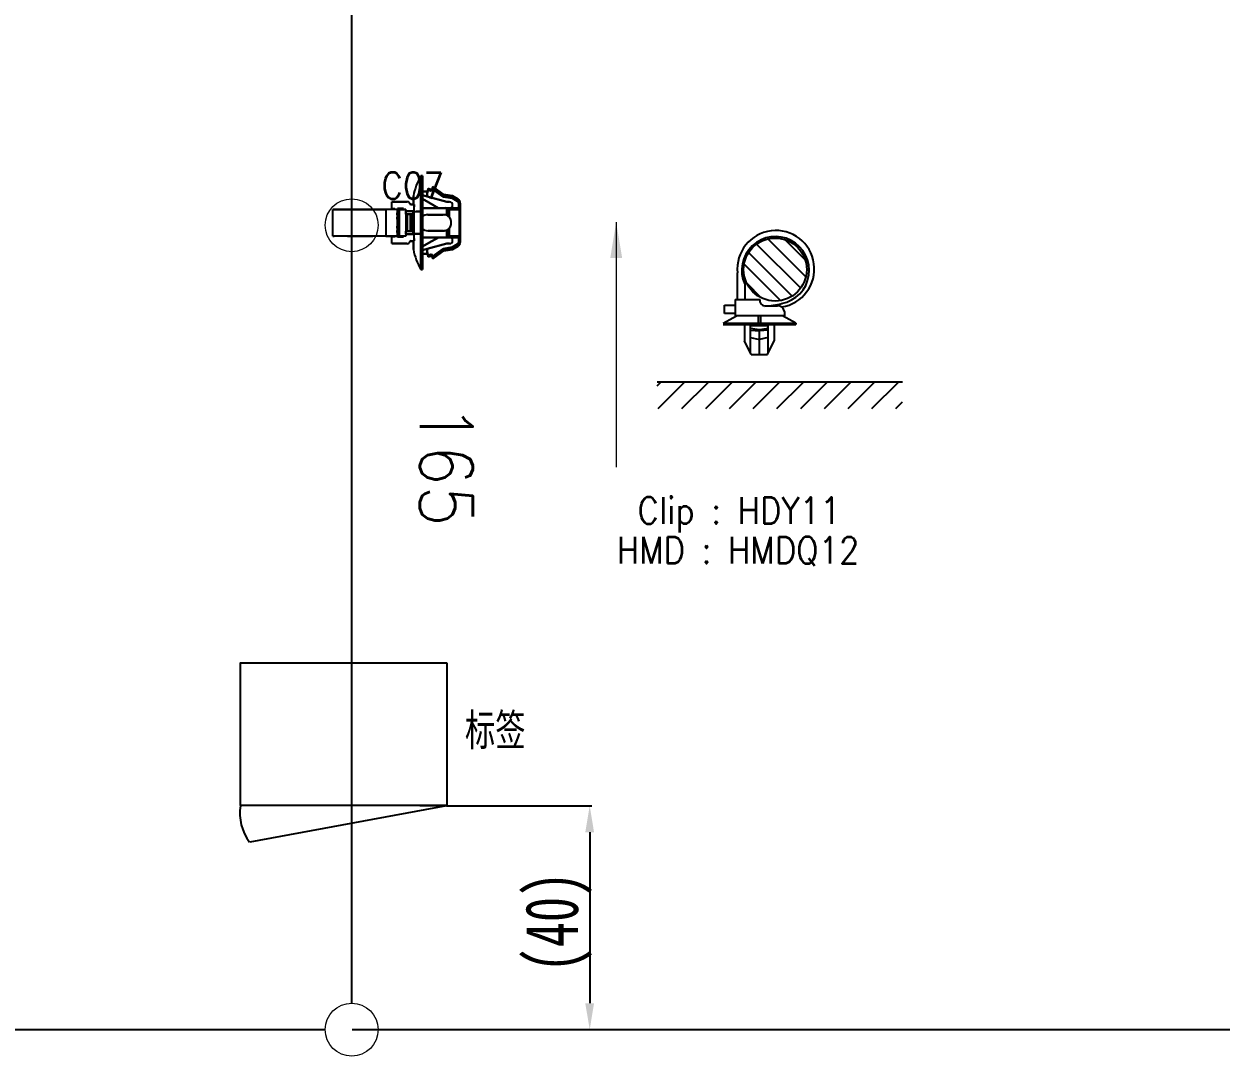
# Model space of a CAD drawing. Header units: inches. Extents: x 47316 to 59086, y 3141 to 11743.
# Drawn here: x 58250 to 58363.2, y 7240 to 7337.6 of the extents above; entities that cross this region are included whole.
import ezdxf

# ---------------------------------------------------------------- set-up
doc = ezdxf.new("R2010")
doc.units = ezdxf.units.IN
doc.header["$MEASUREMENT"] = 0
doc.layers.add('at_Entity', color=1, linetype='Continuous')
doc.layers.add('图形层', color=7, linetype='Continuous')
doc.layers.add('Beschreibung', color=7, linetype='Continuous', lineweight=25)
doc.styles.add('MtX_SimSun', font='')
doc.styles.get("Standard").update_dxf_attribs({"font": ''})
doc.styles.get('MtX_SimSun').set_extended_font_data('SimSun')
doc.styles.get('Standard').set_extended_font_data('SimSun')
doc.linetypes.add('_VH_OTCON', pattern='A,0.0001,[7,VeSys.shx,S=0.1,R=0,X=0,Y=0],-0.4,[7,VeSys.shx,S=0.1,R=0,X=0,Y=0],-0.4,["X",Standard,S=1,R=0,X=-0.5,Y=-0.5],-0.0001,[7,VeSys.shx,S=0.1,R=0,X=0,Y=0],-0.4', length=1.2002)

msp = doc.modelspace()

# ---------------------------------------------------------------- linework, layer by layer
at = {"color": 0, "linetype": '_VH_OTCON', "lineweight": -2, "ltscale": 5}
for p, q in [((58280.98, 7318.6), (58280.98, 7368.05)), ((58280.98, 7245.04), (58280.98, 7318.6)), ((58154.01, 7242.54), (58278.48, 7242.54)), ((58283.48, 7242.54), (58496.07, 7242.54))]:
    msp.add_line(p, q, dxfattribs=at)
at = {"color": 7, "ltscale": 0.2}
for p, q in [((58287.53, 7319.89), (58287.53, 7323.26)), ((58287.53, 7319.89), (58287.53, 7323.26)), ((58287.66, 7319.89), (58287.66, 7323.26)), ((58287.66, 7323.26), (58287.66, 7319.89)), ((58287.53, 7314.42), (58287.53, 7317.79)), ((58287.53, 7317.79), (58287.53, 7314.42)), ((58287.66, 7317.79), (58287.66, 7314.42)), ((58287.66, 7317.79), (58287.66, 7314.42))]:
    msp.add_line(p, q, dxfattribs=at)
at = {"color": 7, "ltscale": 0.0075}
for p, q in [((58287.53, 7323.26), (58287.66, 7323.26)), ((58287.66, 7323.26), (58287.53, 7323.26)), ((58291.11, 7320.58), (58291.24, 7320.58)), ((58291.11, 7320.58), (58291.24, 7320.58)), ((58291.24, 7320.23), (58291.11, 7320.23)), ((58285.3, 7319.68), (58285.18, 7319.68)), ((58285.18, 7319.68), (58285.3, 7319.68)), ((58285.18, 7319.26), (58285.3, 7319.26)), ((58285.3, 7319.26), (58285.18, 7319.26)), ((58287.53, 7319.89), (58287.66, 7319.89)), ((58287.66, 7319.89), (58287.53, 7319.89)), ((58285.3, 7318.42), (58285.18, 7318.42)), ((58285.18, 7318.42), (58285.3, 7318.42)), ((58285.18, 7318), (58285.3, 7318)), ((58285.3, 7318), (58285.18, 7318)), ((58287.66, 7317.79), (58287.53, 7317.79)), ((58287.53, 7317.79), (58287.66, 7317.79)), ((58291.24, 7317.1), (58291.11, 7317.1)), ((58291.24, 7317.1), (58291.11, 7317.1)), ((58287.53, 7314.42), (58287.66, 7314.42)), ((58287.66, 7314.42), (58287.53, 7314.42))]:
    msp.add_line(p, q, dxfattribs=at)
at = {"color": 7, "ltscale": 0.087396}
for p, q in [((58287.66, 7323.26), (58287.66, 7321.79)), ((58287.66, 7314.42), (58287.66, 7315.89)), ((58287.66, 7314.42), (58287.66, 7315.89))]:
    msp.add_line(p, q, dxfattribs=at)
at = {"color": 7, "ltscale": 0.0875}
for p, q in [((58287.66, 7321.79), (58287.66, 7323.26)), ((58289.64, 7319.6), (58288.17, 7319.6)), ((58288.17, 7319.6), (58289.64, 7319.6)), ((58288.17, 7318.08), (58289.64, 7318.08)), ((58289.64, 7318.08), (58288.17, 7318.08)), ((58289.64, 7318.08), (58288.17, 7318.08))]:
    msp.add_line(p, q, dxfattribs=at)
at = {"color": 7, "ltscale": 0.047501}
for p, q in [((58286.82, 7321.37), (58286.82, 7320.57)), ((58286.82, 7320.57), (58286.82, 7321.37)), ((58286.82, 7317.11), (58286.82, 7316.31)), ((58286.82, 7316.31), (58286.82, 7317.11))]:
    msp.add_line(p, q, dxfattribs=at)
at = {"color": 7, "ltscale": 0.027499}
for p, q in [((58288.12, 7321.79), (58287.66, 7321.79)), ((58287.66, 7321.79), (58288.12, 7321.79)), ((58288.12, 7315.89), (58287.66, 7315.89)), ((58287.66, 7315.89), (58288.12, 7315.89))]:
    msp.add_line(p, q, dxfattribs=at)
at = {"color": 7, "ltscale": 0.028456}
for p, q in [((58288.12, 7321.31), (58287.66, 7321.43)), ((58287.66, 7321.43), (58288.12, 7321.31)), ((58288.12, 7316.37), (58287.66, 7316.25)), ((58287.66, 7316.25), (58288.12, 7316.37))]:
    msp.add_line(p, q, dxfattribs=at)
at = {"color": 7, "ltscale": 0.020602}
for p, q in [((58287.66, 7321.43), (58287.66, 7321.09)), ((58287.66, 7316.25), (58287.66, 7316.59)), ((58287.66, 7316.25), (58287.66, 7316.59))]:
    msp.add_line(p, q, dxfattribs=at)
at = {"color": 7, "ltscale": 0.020749}
msp.add_line((58287.66, 7321.09), (58287.66, 7321.43), dxfattribs=at)
at = {"color": 7, "ltscale": 0.018183}
msp.add_line((58288.21, 7322.08), (58288.12, 7321.79), dxfattribs=at)
at = {"color": 7, "ltscale": 0.018199}
for p, q in [((58288.12, 7321.64), (58288.21, 7321.94)), ((58288.21, 7321.94), (58288.12, 7321.64)), ((58288.12, 7316.04), (58288.21, 7315.74)), ((58288.21, 7315.74), (58288.12, 7316.04))]:
    msp.add_line(p, q, dxfattribs=at)
at = {"color": 7, "ltscale": 0.000342}
for p, q in [((58288.12, 7321.78), (58288.12, 7321.79)), ((58288.12, 7315.89), (58288.12, 7315.9))]:
    msp.add_line(p, q, dxfattribs=at)
at = {"color": 7, "ltscale": 0.006641}
msp.add_line((58288.12, 7321.79), (58288.12, 7321.68), dxfattribs=at)
at = {"color": 7, "ltscale": 0.002142}
msp.add_line((58288.12, 7321.75), (58288.12, 7321.79), dxfattribs=at)
at = {"color": 7, "ltscale": 0.00033}
for p, q in [((58288.12, 7321.79), (58288.12, 7321.78)), ((58288.12, 7315.9), (58288.12, 7315.89)), ((58288.52, 7315.72), (58288.52, 7315.73))]:
    msp.add_line(p, q, dxfattribs=at)
at = {"color": 7, "ltscale": 0.002136}
msp.add_line((58288.12, 7321.79), (58288.12, 7321.75), dxfattribs=at)
at = {"color": 7, "ltscale": 0.001825}
msp.add_line((58288.12, 7321.78), (58288.12, 7321.75), dxfattribs=at)
at = {"color": 7, "ltscale": 0.003674}
for p, q in [((58288.12, 7321.72), (58288.12, 7321.78)), ((58288.12, 7315.9), (58288.12, 7315.96))]:
    msp.add_line(p, q, dxfattribs=at)
at = {"color": 7, "ltscale": 0.006299}
msp.add_line((58288.12, 7321.64), (58288.12, 7321.75), dxfattribs=at)
at = {"color": 7, "ltscale": 0.006305}
msp.add_line((58288.12, 7321.75), (58288.12, 7321.64), dxfattribs=at)
at = {"color": 7, "ltscale": 0.00329}
msp.add_line((58288.12, 7321.66), (58288.12, 7321.72), dxfattribs=at)
at = {"color": 7, "ltscale": 0.019785}
for p, q in [((58288.12, 7321.31), (58288.12, 7321.64)), ((58288.12, 7321.64), (58288.12, 7321.31)), ((58288.12, 7316.37), (58288.12, 7316.04)), ((58288.12, 7316.04), (58288.12, 7316.37))]:
    msp.add_line(p, q, dxfattribs=at)
at = {"color": 7, "ltscale": 0.11383}
for p, q in [((58289.98, 7320.82), (58288.12, 7321.31)), ((58288.12, 7321.31), (58289.98, 7320.82)), ((58289.98, 7316.86), (58288.12, 7316.37)), ((58288.12, 7316.37), (58289.98, 7316.86))]:
    msp.add_line(p, q, dxfattribs=at)
at = {"color": 7, "ltscale": 0.008429}
for p, q in [((58288.21, 7321.94), (58288.21, 7322.08)), ((58288.52, 7315.87), (58288.52, 7315.72))]:
    msp.add_line(p, q, dxfattribs=at)
at = {"color": 7, "ltscale": 0.020195}
for p, q in [((58288.52, 7321.96), (58288.21, 7322.08)), ((58288.21, 7321.94), (58288.52, 7321.81)), ((58288.52, 7321.81), (58288.21, 7321.94)), ((58288.21, 7315.74), (58288.52, 7315.87)), ((58288.52, 7315.87), (58288.21, 7315.74)), ((58288.21, 7315.6), (58288.52, 7315.72))]:
    msp.add_line(p, q, dxfattribs=at)
at = {"color": 7, "ltscale": 0.008438}
msp.add_line((58288.21, 7322.08), (58288.21, 7321.94), dxfattribs=at)
at = {"color": 7, "ltscale": 0.002185}
msp.add_line((58288.21, 7322.01), (58288.21, 7322.05), dxfattribs=at)
at = {"color": 7, "ltscale": 0.019}
msp.add_line((58288.65, 7322.25), (58288.52, 7321.96), dxfattribs=at)
at = {"color": 7, "ltscale": 0.013619}
for p, q in [((58288.52, 7321.81), (58288.61, 7322.02)), ((58288.61, 7322.02), (58288.52, 7321.81)), ((58288.52, 7315.87), (58288.61, 7315.66)), ((58288.61, 7315.66), (58288.52, 7315.87))]:
    msp.add_line(p, q, dxfattribs=at)
at = {"color": 7, "ltscale": 0.0009}
msp.add_line((58288.52, 7321.94), (58288.52, 7321.96), dxfattribs=at)
at = {"color": 7, "ltscale": 0.002856}
msp.add_line((58288.52, 7321.95), (58288.52, 7321.9), dxfattribs=at)
at = {"color": 7, "ltscale": 0.002869}
msp.add_line((58288.52, 7321.9), (58288.52, 7321.95), dxfattribs=at)
at = {"color": 7, "ltscale": 0.000912}
for p, q in [((58288.52, 7321.95), (58288.52, 7321.94)), ((58288.21, 7315.61), (58288.21, 7315.6))]:
    msp.add_line(p, q, dxfattribs=at)
at = {"color": 7, "ltscale": 0.002832}
msp.add_line((58288.52, 7321.89), (58288.52, 7321.94), dxfattribs=at)
at = {"color": 7, "ltscale": 0.00282}
for p, q in [((58288.52, 7321.94), (58288.52, 7321.89)), ((58288.21, 7315.66), (58288.21, 7315.61))]:
    msp.add_line(p, q, dxfattribs=at)
at = {"color": 7, "ltscale": 0.004715}
msp.add_line((58288.52, 7321.81), (58288.52, 7321.89), dxfattribs=at)
at = {"color": 7, "ltscale": 0.004687}
msp.add_line((58288.52, 7321.89), (58288.52, 7321.81), dxfattribs=at)
at = {"color": 7, "ltscale": 0.074459}
for p, q in [((58288.61, 7322.02), (58289.63, 7321.3)), ((58289.63, 7321.3), (58288.61, 7322.02)), ((58288.61, 7315.66), (58289.63, 7316.38)), ((58289.63, 7316.38), (58288.61, 7315.66))]:
    msp.add_line(p, q, dxfattribs=at)
at = {"color": 7, "ltscale": 0.000903}
msp.add_line((58288.65, 7322.25), (58288.65, 7322.23), dxfattribs=at)
at = {"color": 7, "ltscale": 4.3e-05}
msp.add_line((58288.65, 7322.25), (58288.65, 7322.25), dxfattribs=at)
at = {"color": 7, "ltscale": 0.075271}
for p, q in [((58289.68, 7321.51), (58288.65, 7322.25)), ((58288.65, 7322.15), (58289.68, 7321.41)), ((58289.68, 7321.41), (58288.65, 7322.15)), ((58289.68, 7316.27), (58288.65, 7315.53)), ((58288.65, 7315.43), (58289.68, 7316.17))]:
    msp.add_line(p, q, dxfattribs=at)
at = {"color": 7, "ltscale": 4.9e-05}
msp.add_line((58288.65, 7322.25), (58288.65, 7322.25), dxfattribs=at)
at = {"color": 7, "ltscale": 0.000916}
msp.add_line((58288.65, 7322.25), (58288.65, 7322.23), dxfattribs=at)
at = {"color": 7, "ltscale": 0.005222}
msp.add_line((58288.65, 7322.23), (58288.65, 7322.15), dxfattribs=at)
at = {"color": 7, "ltscale": 0.005249}
msp.add_line((58288.65, 7322.23), (58288.65, 7322.15), dxfattribs=at)
at = {"color": 7, "ltscale": 0.004321}
for p, q in [((58289.66, 7321.36), (58289.63, 7321.3)), ((58289.63, 7321.3), (58289.66, 7321.36)), ((58289.63, 7316.38), (58289.66, 7316.32)), ((58289.66, 7316.32), (58289.63, 7316.38))]:
    msp.add_line(p, q, dxfattribs=at)
at = {"color": 7, "ltscale": 0.051095}
for p, q in [((58289.63, 7321.3), (58290.48, 7321.15)), ((58290.48, 7321.15), (58289.63, 7321.3)), ((58289.63, 7316.38), (58290.48, 7316.53)), ((58290.48, 7316.53), (58289.63, 7316.38))]:
    msp.add_line(p, q, dxfattribs=at)
at = {"color": 7, "ltscale": 0.002621}
for p, q in [((58289.68, 7321.41), (58289.66, 7321.37)), ((58289.66, 7321.37), (58289.68, 7321.41)), ((58289.66, 7316.31), (58289.68, 7316.27)), ((58289.68, 7316.27), (58289.66, 7316.31))]:
    msp.add_line(p, q, dxfattribs=at)
at = {"color": 7, "ltscale": 0.000205}
for p, q in [((58289.66, 7321.37), (58289.66, 7321.36)), ((58289.66, 7321.36), (58289.66, 7321.37)), ((58289.66, 7316.32), (58289.66, 7316.31)), ((58289.66, 7316.31), (58289.66, 7316.32))]:
    msp.add_line(p, q, dxfattribs=at)
at = {"color": 7, "ltscale": 0.006168}
for p, q in [((58289.68, 7321.41), (58289.68, 7321.51)), ((58289.68, 7321.51), (58289.68, 7321.41))]:
    msp.add_line(p, q, dxfattribs=at)
at = {"color": 7, "ltscale": 0.05076}
for p, q in [((58290.52, 7321.37), (58289.68, 7321.51)), ((58289.68, 7316.17), (58290.52, 7316.31))]:
    msp.add_line(p, q, dxfattribs=at)
at = {"color": 7, "ltscale": 0.050773}
for p, q in [((58289.68, 7321.41), (58290.52, 7321.26)), ((58290.52, 7321.26), (58289.68, 7321.41)), ((58290.52, 7316.42), (58289.68, 7316.27))]:
    msp.add_line(p, q, dxfattribs=at)
at = {"color": 7, "ltscale": 0.004276}
for p, q in [((58290.51, 7321.21), (58290.48, 7321.15)), ((58290.48, 7321.15), (58290.51, 7321.21)), ((58290.51, 7316.47), (58290.48, 7316.53)), ((58290.48, 7316.53), (58290.51, 7316.47))]:
    msp.add_line(p, q, dxfattribs=at)
at = {"color": 7, "ltscale": 0.002806}
for p, q in [((58290.52, 7321.26), (58290.51, 7321.21)), ((58290.51, 7316.47), (58290.52, 7316.42))]:
    msp.add_line(p, q, dxfattribs=at)
at = {"color": 7, "ltscale": 0.00266}
for p, q in [((58290.51, 7321.22), (58290.52, 7321.26)), ((58290.52, 7316.42), (58290.51, 7316.46))]:
    msp.add_line(p, q, dxfattribs=at)
at = {"color": 7, "ltscale": 0.006223}
for p, q in [((58290.52, 7321.37), (58290.52, 7321.26)), ((58290.52, 7321.37), (58290.52, 7321.26)), ((58290.52, 7316.31), (58290.52, 7316.42))]:
    msp.add_line(p, q, dxfattribs=at)
at = {"color": 7, "ltscale": 0.034946}
for p, q in [((58291.03, 7321.07), (58290.52, 7321.37)), ((58290.52, 7316.31), (58291.03, 7316.61))]:
    msp.add_line(p, q, dxfattribs=at)
at = {"color": 7, "ltscale": 0.034163}
for p, q in [((58290.52, 7321.26), (58291.02, 7320.97)), ((58291.02, 7316.71), (58290.52, 7316.42))]:
    msp.add_line(p, q, dxfattribs=at)
at = {"color": 7, "ltscale": 0.034208}
for p, q in [((58291.02, 7320.97), (58290.52, 7321.26)), ((58291.02, 7316.71), (58290.52, 7316.42))]:
    msp.add_line(p, q, dxfattribs=at)
at = {"color": 7, "ltscale": 0.000128}
for p, q in [((58290.52, 7321.26), (58290.52, 7321.26)), ((58290.52, 7316.42), (58290.52, 7316.42)), ((58290.52, 7316.42), (58290.52, 7316.42))]:
    msp.add_line(p, q, dxfattribs=at)
at = {"color": 7, "ltscale": 0.378897}
msp.add_line((58279.21, 7320.1), (58284.21, 7320.1), dxfattribs=at)
at = {"color": 7, "ltscale": 0.15}
for p, q in [((58279.21, 7317.58), (58279.21, 7320.1)), ((58284.21, 7320.1), (58284.21, 7317.58)), ((58284.21, 7320.1), (58284.21, 7317.58)), ((58285.47, 7317.58), (58285.47, 7320.1)), ((58285.47, 7320.1), (58285.47, 7317.58)), ((58286.1, 7320.1), (58286.1, 7317.58)), ((58286.1, 7320.1), (58286.1, 7317.58)), ((58291.18, 7317.58), (58291.18, 7320.1)), ((58291.18, 7320.1), (58291.18, 7317.58))]:
    msp.add_line(p, q, dxfattribs=at)
at = {"color": 7, "ltscale": 0.215019}
msp.add_line((58282.65, 7320.1), (58279.21, 7320.1), dxfattribs=at)
at = {"color": 7, "ltscale": 0.315749}
msp.add_line((58279.21, 7320.1), (58283.78, 7320.1), dxfattribs=at)
at = {"color": 7, "ltscale": 0.378905}
msp.add_line((58284.21, 7320.1), (58279.21, 7320.1), dxfattribs=at)
at = {"color": 7, "ltscale": 0.315758}
msp.add_line((58279.21, 7320.1), (58283.78, 7320.1), dxfattribs=at)
at = {"color": 7, "ltscale": 0.179182}
msp.add_line((58282.48, 7320.1), (58279.46, 7320.1), dxfattribs=at)
at = {"color": 7, "ltscale": 0.026669}
for p, q in [((58282.48, 7320.1), (58282.93, 7320.1)), ((58282.93, 7320.1), (58282.48, 7320.1)), ((58282.65, 7320.1), (58283.1, 7320.1))]:
    msp.add_line(p, q, dxfattribs=at)
at = {"color": 7, "ltscale": 0.108633}
msp.add_line((58284.76, 7320.1), (58282.93, 7320.1), dxfattribs=at)
at = {"color": 7, "ltscale": 0.076392}
msp.add_line((58284.21, 7320.1), (58282.93, 7320.1), dxfattribs=at)
at = {"color": 7, "ltscale": 0.098454}
msp.add_line((58284.76, 7320.1), (58283.1, 7320.1), dxfattribs=at)
at = {"color": 7, "ltscale": 0.057913}
msp.add_line((58284.76, 7320.1), (58283.78, 7320.1), dxfattribs=at)
at = {"color": 7, "ltscale": 0.0644}
for p, q in [((58285.3, 7320.1), (58284.21, 7320.1)), ((58285.3, 7320.1), (58284.21, 7320.1)), ((58284.21, 7317.58), (58285.3, 7317.58)), ((58285.3, 7317.58), (58284.21, 7317.58))]:
    msp.add_line(p, q, dxfattribs=at)
at = {"color": 7, "ltscale": 0.025}
for p, q in [((58285.18, 7320.82), (58284.76, 7320.82)), ((58285.3, 7319.26), (58285.3, 7319.68)), ((58285.3, 7319.26), (58285.3, 7319.68)), ((58285.3, 7319.26), (58285.3, 7319.68)), ((58285.3, 7318), (58285.3, 7318.42)), ((58285.3, 7318), (58285.3, 7318.42))]:
    msp.add_line(p, q, dxfattribs=at)
at = {"color": 7, "ltscale": 0.039999}
for p, q in [((58284.76, 7320.15), (58284.76, 7320.82)), ((58284.76, 7320.15), (58284.76, 7320.82)), ((58284.76, 7316.86), (58284.76, 7317.53)), ((58284.76, 7316.86), (58284.76, 7317.53))]:
    msp.add_line(p, q, dxfattribs=at)
at = {"color": 7, "ltscale": 0.022501}
for p, q in [((58284.76, 7320.82), (58285.13, 7320.82)), ((58284.76, 7320.82), (58285.13, 7320.82)), ((58284.76, 7316.86), (58285.13, 7316.86)), ((58285.13, 7316.86), (58284.76, 7316.86))]:
    msp.add_line(p, q, dxfattribs=at)
at = {"color": 7, "ltscale": 0.0175}
for p, q in [((58284.76, 7320.15), (58285.05, 7320.15)), ((58284.76, 7320.15), (58285.05, 7320.15)), ((58285.05, 7320.15), (58284.76, 7320.15)), ((58284.76, 7317.53), (58285.05, 7317.53)), ((58285.05, 7317.53), (58284.76, 7317.53))]:
    msp.add_line(p, q, dxfattribs=at)
at = {"color": 7, "ltscale": 0.002499}
for p, q in [((58284.76, 7320.1), (58284.76, 7320.15)), ((58285.05, 7320.15), (58285.05, 7320.1)), ((58285.05, 7320.1), (58285.05, 7320.15)), ((58285.3, 7320.19), (58285.3, 7320.15)), ((58285.3, 7320.19), (58285.3, 7320.15)), ((58285.85, 7320.15), (58285.85, 7320.1)), ((58285.85, 7320.1), (58285.85, 7320.15)), ((58285.85, 7320.15), (58285.85, 7320.1)), ((58284.76, 7317.53), (58284.76, 7317.58)), ((58285.05, 7317.58), (58285.05, 7317.53)), ((58285.05, 7317.53), (58285.05, 7317.58)), ((58285.3, 7317.49), (58285.3, 7317.53)), ((58285.3, 7317.53), (58285.3, 7317.49)), ((58285.3, 7317.53), (58285.3, 7317.49)), ((58285.85, 7317.58), (58285.85, 7317.53)), ((58285.85, 7317.53), (58285.85, 7317.58)), ((58285.85, 7317.58), (58285.85, 7317.53))]:
    msp.add_line(p, q, dxfattribs=at)
at = {"color": 7, "ltscale": 2.6e-05}
for p, q in [((58284.76, 7320.15), (58284.76, 7320.15)), ((58284.76, 7317.53), (58284.76, 7317.53))]:
    msp.add_line(p, q, dxfattribs=at)
at = {"color": 7, "ltscale": 0.064999}
for p, q in [((58285.13, 7320.82), (58286.23, 7320.82)), ((58285.13, 7320.82), (58286.23, 7320.82)), ((58285.13, 7316.86), (58286.23, 7316.86)), ((58286.23, 7316.86), (58285.13, 7316.86))]:
    msp.add_line(p, q, dxfattribs=at)
at = {"color": 7, "ltscale": 0.0625}
msp.add_line((58286.23, 7320.82), (58285.18, 7320.82), dxfattribs=at)
at = {"color": 7, "ltscale": 0.000629}
msp.add_line((58285.3, 7320.18), (58285.3, 7320.19), dxfattribs=at)
at = {"color": 7, "ltscale": 0.035001}
for p, q in [((58285.3, 7320.19), (58285.89, 7320.19)), ((58285.89, 7320.19), (58285.3, 7320.19)), ((58287.66, 7319.89), (58287.07, 7319.89)), ((58287.66, 7319.89), (58287.07, 7319.89)), ((58285.89, 7317.49), (58285.3, 7317.49)), ((58285.89, 7317.49), (58285.3, 7317.49)), ((58285.3, 7317.49), (58285.89, 7317.49))]:
    msp.add_line(p, q, dxfattribs=at)
at = {"color": 7, "ltscale": 0.154999}
for p, q in [((58285.3, 7320.15), (58285.3, 7317.53)), ((58285.3, 7317.53), (58285.3, 7320.15))]:
    msp.add_line(p, q, dxfattribs=at)
at = {"color": 7, "ltscale": 0.032501}
for p, q in [((58285.3, 7320.15), (58285.85, 7320.15)), ((58285.3, 7320.15), (58285.85, 7320.15)), ((58285.3, 7317.53), (58285.85, 7317.53)), ((58285.85, 7317.53), (58285.3, 7317.53))]:
    msp.add_line(p, q, dxfattribs=at)
at = {"color": 7, "ltscale": 0.021939}
msp.add_line((58285.3, 7320.15), (58285.67, 7320.15), dxfattribs=at)
at = {"color": 7, "ltscale": 0.0375}
for p, q in [((58285.47, 7320.1), (58286.1, 7320.1)), ((58286.1, 7320.1), (58285.47, 7320.1)), ((58286.1, 7317.58), (58285.47, 7317.58)), ((58286.1, 7317.58), (58285.47, 7317.58))]:
    msp.add_line(p, q, dxfattribs=at)
at = {"color": 7, "ltscale": 0.010562}
msp.add_line((58285.85, 7320.15), (58285.67, 7320.15), dxfattribs=at)
at = {"color": 7, "ltscale": 0.002502}
msp.add_line((58285.89, 7320.1), (58285.85, 7320.1), dxfattribs=at)
at = {"color": 7, "ltscale": 0.004999}
for p, q in [((58285.89, 7320.19), (58285.89, 7320.1)), ((58285.89, 7320.1), (58285.89, 7320.19)), ((58285.89, 7317.58), (58285.89, 7317.49)), ((58285.89, 7317.49), (58285.89, 7317.58))]:
    msp.add_line(p, q, dxfattribs=at)
at = {"color": 7, "ltscale": 0.013786}
msp.add_line((58286.82, 7320.57), (58286.59, 7320.57), dxfattribs=at)
at = {"color": 7, "ltscale": 0.017471}
for p, q in [((58286.88, 7320.57), (58286.59, 7320.57)), ((58286.88, 7317.11), (58286.59, 7317.11))]:
    msp.add_line(p, q, dxfattribs=at)
at = {"color": 7, "ltscale": 0.017476}
for p, q in [((58286.59, 7320.57), (58286.88, 7320.57)), ((58286.59, 7317.11), (58286.88, 7317.11))]:
    msp.add_line(p, q, dxfattribs=at)
at = {"color": 7, "ltscale": 0.00369}
for p, q in [((58286.88, 7320.57), (58286.82, 7320.57)), ((58286.82, 7317.11), (58286.88, 7317.11))]:
    msp.add_line(p, q, dxfattribs=at)
at = {"color": 7, "ltscale": 0.015289}
msp.add_line((58287.88, 7320.96), (58287.66, 7321.09), dxfattribs=at)
at = {"color": 7, "ltscale": 0.015242}
for p, q in [((58287.66, 7321.09), (58287.88, 7320.96)), ((58287.88, 7316.72), (58287.66, 7316.59))]:
    msp.add_line(p, q, dxfattribs=at)
at = {"color": 7, "ltscale": 0.089999}
for p, q in [((58287.66, 7320.23), (58289.18, 7320.23)), ((58289.18, 7320.23), (58287.66, 7320.23)), ((58289.18, 7317.45), (58287.66, 7317.45)), ((58287.66, 7317.45), (58289.18, 7317.45))]:
    msp.add_line(p, q, dxfattribs=at)
at = {"color": 7, "ltscale": 0.02697}
msp.add_line((58288.28, 7320.74), (58287.88, 7320.96), dxfattribs=at)
at = {"color": 7, "ltscale": 0.026985}
for p, q in [((58287.88, 7320.96), (58288.28, 7320.74)), ((58288.28, 7316.94), (58287.88, 7316.72))]:
    msp.add_line(p, q, dxfattribs=at)
at = {"color": 7, "ltscale": 0.065039}
msp.add_line((58289.18, 7320.23), (58288.22, 7320.77), dxfattribs=at)
at = {"color": 7, "ltscale": 0.06116}
msp.add_line((58289.18, 7320.23), (58288.28, 7320.74), dxfattribs=at)
at = {"color": 7, "ltscale": 0.061156}
for p, q in [((58288.28, 7320.74), (58289.18, 7320.23)), ((58289.18, 7317.45), (58288.28, 7316.94))]:
    msp.add_line(p, q, dxfattribs=at)
at = {"color": 7, "ltscale": 0.040697}
msp.add_line((58289.02, 7320.23), (58288.33, 7320.23), dxfattribs=at)
at = {"color": 7, "ltscale": 0.040701}
msp.add_line((58288.33, 7320.23), (58289.02, 7320.23), dxfattribs=at)
at = {"color": 7, "ltscale": 0.039936}
for p, q in [((58289.18, 7320.23), (58289.85, 7320.23)), ((58289.85, 7320.23), (58289.18, 7320.23)), ((58289.85, 7317.45), (58289.18, 7317.45)), ((58289.18, 7317.45), (58289.85, 7317.45))]:
    msp.add_line(p, q, dxfattribs=at)
at = {"color": 7, "ltscale": 0.048712}
msp.add_line((58290, 7320.23), (58289.18, 7320.23), dxfattribs=at)
at = {"color": 7, "ltscale": 0.082565}
for p, q in [((58291.24, 7320.23), (58289.85, 7320.23)), ((58289.85, 7320.23), (58291.24, 7320.23)), ((58289.85, 7317.45), (58291.24, 7317.45)), ((58291.24, 7317.45), (58289.85, 7317.45))]:
    msp.add_line(p, q, dxfattribs=at)
at = {"color": 7, "ltscale": 0.014999}
for p, q in [((58290.23, 7320.82), (58289.98, 7320.82)), ((58289.98, 7320.82), (58290.23, 7320.82)), ((58290.23, 7316.86), (58289.98, 7316.86)), ((58290.23, 7316.86), (58289.98, 7316.86)), ((58289.98, 7316.86), (58290.23, 7316.86))]:
    msp.add_line(p, q, dxfattribs=at)
at = {"color": 7, "ltscale": 0.041339}
for p, q in [((58289.99, 7320.21), (58289.99, 7319.51)), ((58289.99, 7319.51), (58289.99, 7320.21)), ((58289.99, 7318.17), (58289.99, 7317.47)), ((58289.99, 7317.47), (58289.99, 7318.17))]:
    msp.add_line(p, q, dxfattribs=at)
at = {"color": 7, "ltscale": 0.002634}
for p, q in [((58289.99, 7320.21), (58290.03, 7320.19)), ((58290.03, 7317.49), (58289.99, 7317.47))]:
    msp.add_line(p, q, dxfattribs=at)
at = {"color": 7, "ltscale": 0.002635}
for p, q in [((58290.03, 7320.19), (58289.99, 7320.21)), ((58289.99, 7317.47), (58290.03, 7317.49))]:
    msp.add_line(p, q, dxfattribs=at)
at = {"color": 7, "ltscale": 0.008279}
msp.add_line((58290.14, 7320.23), (58290, 7320.23), dxfattribs=at)
at = {"color": 7, "ltscale": 0.005516}
msp.add_line((58290.23, 7320.23), (58290.14, 7320.23), dxfattribs=at)
at = {"color": 7, "ltscale": 0.044711}
for p, q in [((58290.2, 7319.35), (58290.2, 7320.1)), ((58290.2, 7320.1), (58290.2, 7319.35)), ((58290.2, 7317.58), (58290.2, 7318.33)), ((58290.2, 7318.33), (58290.2, 7317.58))]:
    msp.add_line(p, q, dxfattribs=at)
at = {"color": 7, "ltscale": 0.057954}
for p, q in [((58290.2, 7320.1), (58291.18, 7320.1)), ((58291.18, 7320.1), (58290.2, 7320.1)), ((58291.18, 7317.58), (58290.2, 7317.58)), ((58290.2, 7317.58), (58291.18, 7317.58))]:
    msp.add_line(p, q, dxfattribs=at)
at = {"color": 7, "ltscale": 0.052501}
msp.add_line((58291.11, 7320.23), (58290.23, 7320.23), dxfattribs=at)
at = {"color": 7, "ltscale": 0.0329}
for p, q in [((58290.48, 7321.15), (58290.96, 7320.87)), ((58290.96, 7320.87), (58290.48, 7321.15)), ((58290.48, 7316.53), (58290.96, 7316.81)), ((58290.96, 7316.81), (58290.48, 7316.53))]:
    msp.add_line(p, q, dxfattribs=at)
at = {"color": 7, "ltscale": 0.007092}
for p, q in [((58290.96, 7320.87), (58291.02, 7320.97)), ((58291.02, 7320.97), (58290.96, 7320.87)), ((58291.02, 7316.71), (58290.96, 7316.81)), ((58290.96, 7316.81), (58291.02, 7316.71))]:
    msp.add_line(p, q, dxfattribs=at)
at = {"color": 7, "ltscale": 0.005864}
msp.add_line((58291.03, 7321.07), (58291.02, 7320.97), dxfattribs=at)
at = {"color": 7, "ltscale": 0.005865}
for p, q in [((58291.03, 7321.07), (58291.02, 7320.97)), ((58291.02, 7316.71), (58291.03, 7316.61))]:
    msp.add_line(p, q, dxfattribs=at)
at = {"color": 7, "ltscale": 0.020941}
for p, q in [((58291.11, 7320.58), (58291.11, 7320.23)), ((58291.11, 7320.23), (58291.11, 7320.58)), ((58291.24, 7320.23), (58291.24, 7320.58)), ((58291.24, 7320.58), (58291.24, 7320.23)), ((58291.11, 7317.1), (58291.11, 7317.45)), ((58291.11, 7317.45), (58291.11, 7317.1)), ((58291.24, 7317.1), (58291.24, 7317.45)), ((58291.24, 7317.45), (58291.24, 7317.1))]:
    msp.add_line(p, q, dxfattribs=at)
at = {"color": 7, "ltscale": 0.015717}
msp.add_line((58291.24, 7320.7), (58291.24, 7320.44), dxfattribs=at)
at = {"color": 7, "ltscale": 0.015729}
msp.add_line((58291.24, 7320.44), (58291.24, 7320.7), dxfattribs=at)
at = {"color": 7, "ltscale": 0.012512}
for p, q in [((58291.24, 7320.23), (58291.24, 7320.44)), ((58291.24, 7317.24), (58291.24, 7317.45))]:
    msp.add_line(p, q, dxfattribs=at)
at = {"color": 7, "ltscale": 0.000995}
for p, q in [((58291.24, 7320.21), (58291.24, 7320.23)), ((58291.24, 7320.23), (58291.24, 7320.21)), ((58291.24, 7317.45), (58291.24, 7317.47)), ((58291.24, 7317.47), (58291.24, 7317.45))]:
    msp.add_line(p, q, dxfattribs=at)
at = {"color": 7, "ltscale": 0.163013}
msp.add_line((58291.24, 7320.21), (58291.24, 7317.47), dxfattribs=at)
at = {"color": 7, "ltscale": 0.163214}
msp.add_line((58291.24, 7317.47), (58291.24, 7320.21), dxfattribs=at)
at = {"color": 7, "ltscale": 0.000322}
msp.add_line((58285.3, 7319.26), (58285.3, 7319.26), dxfattribs=at)
at = {"color": 7, "ltscale": 0.040002}
for p, q in [((58286.1, 7319.93), (58286.78, 7319.93)), ((58286.78, 7319.93), (58286.1, 7319.93)), ((58286.78, 7317.75), (58286.1, 7317.75)), ((58286.78, 7317.75), (58286.1, 7317.75)), ((58286.1, 7317.75), (58286.78, 7317.75))]:
    msp.add_line(p, q, dxfattribs=at)
at = {"color": 7, "ltscale": 0.017502}
for p, q in [((58286.1, 7319.64), (58286.1, 7319.93)), ((58286.1, 7317.75), (58286.1, 7318.04))]:
    msp.add_line(p, q, dxfattribs=at)
at = {"color": 7, "ltscale": 0.00087}
for p, q in [((58286.12, 7319.64), (58286.1, 7319.64)), ((58286.1, 7319.64), (58286.12, 7319.64)), ((58286.12, 7318.04), (58286.1, 7318.04)), ((58286.1, 7318.04), (58286.12, 7318.04))]:
    msp.add_line(p, q, dxfattribs=at)
at = {"color": 7, "ltscale": 0.023952}
msp.add_line((58286.51, 7319.64), (58286.1, 7319.64), dxfattribs=at)
at = {"color": 7, "ltscale": 0.007443}
for p, q in [((58286.24, 7319.64), (58286.12, 7319.64)), ((58286.12, 7319.64), (58286.24, 7319.64)), ((58286.24, 7318.04), (58286.12, 7318.04)), ((58286.12, 7318.04), (58286.24, 7318.04))]:
    msp.add_line(p, q, dxfattribs=at)
at = {"color": 7, "ltscale": 0.095001}
for p, q in [((58286.12, 7319.64), (58286.12, 7318.04)), ((58286.12, 7318.04), (58286.12, 7319.64)), ((58286.24, 7319.64), (58286.24, 7318.04)), ((58286.24, 7318.04), (58286.24, 7319.64)), ((58286.54, 7318.04), (58286.54, 7319.64)), ((58286.54, 7319.64), (58286.54, 7318.04)), ((58286.75, 7318.04), (58286.75, 7319.64))]:
    msp.add_line(p, q, dxfattribs=at)
at = {"color": 7, "ltscale": 0.017839}
for p, q in [((58286.54, 7319.64), (58286.24, 7319.64)), ((58286.24, 7319.64), (58286.54, 7319.64)), ((58286.54, 7318.04), (58286.24, 7318.04)), ((58286.24, 7318.04), (58286.54, 7318.04))]:
    msp.add_line(p, q, dxfattribs=at)
at = {"color": 7, "ltscale": 0.014789}
msp.add_line((58286.53, 7319.64), (58286.78, 7319.64), dxfattribs=at)
at = {"color": 7, "ltscale": 0.013841}
for p, q in [((58286.78, 7319.64), (58286.54, 7319.64)), ((58286.54, 7318.04), (58286.78, 7318.04))]:
    msp.add_line(p, q, dxfattribs=at)
at = {"color": 7, "ltscale": 0.012407}
for p, q in [((58286.75, 7319.64), (58286.54, 7319.64)), ((58286.75, 7318.04), (58286.54, 7318.04))]:
    msp.add_line(p, q, dxfattribs=at)
at = {"color": 7, "ltscale": 0.129999}
for p, q in [((58286.78, 7319.93), (58286.78, 7317.75)), ((58286.78, 7317.75), (58286.78, 7319.93))]:
    msp.add_line(p, q, dxfattribs=at)
at = {"color": 7, "ltscale": 0.040567}
for p, q in [((58286.85, 7319.89), (58287.53, 7319.89)), ((58286.85, 7317.79), (58287.53, 7317.79))]:
    msp.add_line(p, q, dxfattribs=at)
at = {"color": 7, "ltscale": 0.125}
for p, q in [((58286.85, 7317.79), (58286.85, 7319.89)), ((58286.85, 7319.89), (58286.85, 7317.79)), ((58287.53, 7317.79), (58287.53, 7319.89)), ((58287.53, 7319.89), (58287.53, 7317.79)), ((58287.66, 7317.79), (58287.66, 7319.89)), ((58287.66, 7319.89), (58287.66, 7317.79))]:
    msp.add_line(p, q, dxfattribs=at)
at = {"color": 7, "ltscale": 0.040569}
for p, q in [((58286.85, 7319.89), (58287.53, 7319.89)), ((58287.53, 7317.79), (58286.85, 7317.79))]:
    msp.add_line(p, q, dxfattribs=at)
at = {"color": 7, "ltscale": 0.001863}
msp.add_line((58290.18, 7319.37), (58290.2, 7319.35), dxfattribs=at)
at = {"color": 7, "ltscale": 0.000505}
msp.add_line((58290.2, 7319.35), (58290.19, 7319.36), dxfattribs=at)
at = {"color": 7, "ltscale": 0.023056}
msp.add_line((58285.3, 7318.03), (58285.3, 7318.42), dxfattribs=at)
at = {"color": 7, "ltscale": 0.000368}
msp.add_line((58285.3, 7318), (58285.3, 7318), dxfattribs=at)
at = {"color": 7, "ltscale": 0.001447}
msp.add_line((58286.75, 7318.04), (58286.78, 7318.04), dxfattribs=at)
at = {"color": 7, "ltscale": 0.000598}
msp.add_line((58290.2, 7318.33), (58290.19, 7318.32), dxfattribs=at)
at = {"color": 7, "ltscale": 0.378893}
msp.add_line((58284.21, 7317.58), (58279.21, 7317.58), dxfattribs=at)
at = {"color": 7, "ltscale": 0.0272}
msp.add_line((58279.33, 7317.58), (58279.21, 7317.58), dxfattribs=at)
at = {"color": 7, "ltscale": 0.37888}
msp.add_line((58284.21, 7317.58), (58279.21, 7317.58), dxfattribs=at)
at = {"color": 7, "ltscale": 0.027199}
msp.add_line((58279.21, 7317.58), (58279.33, 7317.58), dxfattribs=at)
at = {"color": 7, "ltscale": 0.142593}
msp.add_line((58282.97, 7317.58), (58280.57, 7317.58), dxfattribs=at)
at = {"color": 7, "ltscale": 0.142589}
msp.add_line((58280.57, 7317.58), (58282.97, 7317.58), dxfattribs=at)
at = {"color": 7, "ltscale": 0.02751}
msp.add_line((58287.53, 7317.79), (58287.07, 7317.79), dxfattribs=at)
msp.add_line((58287.53, 7317.79), (58287.07, 7317.79), dxfattribs=at)
at = {"color": 7, "ltscale": 0.015215}
msp.add_line((58287.66, 7316.59), (58287.88, 7316.72), dxfattribs=at)
at = {"color": 7, "ltscale": 0.02701}
msp.add_line((58287.88, 7316.72), (58288.28, 7316.94), dxfattribs=at)
at = {"color": 7, "ltscale": 0.064963}
msp.add_line((58288.22, 7316.91), (58289.18, 7317.45), dxfattribs=at)
at = {"color": 7, "ltscale": 0.061161}
msp.add_line((58288.28, 7316.94), (58289.18, 7317.45), dxfattribs=at)
at = {"color": 7, "ltscale": 0.00587}
msp.add_line((58291.03, 7316.61), (58291.02, 7316.71), dxfattribs=at)
at = {"color": 7, "ltscale": 0.000399}
msp.add_line((58291.24, 7317.47), (58291.24, 7317.47), dxfattribs=at)
at = {"color": 7, "ltscale": 0.012915}
msp.add_line((58291.24, 7317.02), (58291.24, 7317.24), dxfattribs=at)
at = {"color": 7, "ltscale": 0.004422}
msp.add_line((58291.24, 7317.1), (58291.24, 7317.02), dxfattribs=at)
at = {"color": 7, "ltscale": 0.006183}
msp.add_line((58291.24, 7316.99), (58291.24, 7317.1), dxfattribs=at)
at = {"color": 7, "ltscale": 0.007248}
msp.add_line((58291.24, 7317.1), (58291.24, 7316.98), dxfattribs=at)
at = {"color": 7, "ltscale": 0.001605}
msp.add_line((58291.24, 7317.01), (58291.24, 7316.98), dxfattribs=at)
at = {"color": 0, "lineweight": -3, "ltscale": 10}
for p, q in [((58323.42, 7312.65), (58319.26, 7316.82)), ((58323.91, 7313.71), (58320.32, 7317.31)), ((58323.85, 7315.32), (58321.92, 7317.25)), ((58322.63, 7311.9), (58318.5, 7316.03)), ((58321.52, 7311.47), (58318.07, 7314.91)), ((58319.72, 7311.72), (58318.32, 7313.12))]:
    msp.add_line(p, q, dxfattribs=at)
at = {"color": 7, "ltscale": 0.008441}
for p, q in [((58288.12, 7315.89), (58288.12, 7316.04)), ((58288.12, 7316.04), (58288.12, 7315.89)), ((58288.52, 7315.72), (58288.52, 7315.87))]:
    msp.add_line(p, q, dxfattribs=at)
at = {"color": 7, "ltscale": 0.008432}
msp.add_line((58288.12, 7316.04), (58288.12, 7315.89), dxfattribs=at)
at = {"color": 7, "ltscale": 0.00434}
msp.add_line((58288.12, 7315.96), (58288.12, 7316.03), dxfattribs=at)
at = {"color": 7, "ltscale": 0.002209}
msp.add_line((58288.12, 7315.94), (58288.12, 7315.9), dxfattribs=at)
at = {"color": 7, "ltscale": 0.000286}
for p, q in [((58288.13, 7315.89), (58288.12, 7315.9)), ((58288.12, 7315.9), (58288.13, 7315.89))]:
    msp.add_line(p, q, dxfattribs=at)
at = {"color": 7, "ltscale": 0.018174}
msp.add_line((58288.12, 7315.89), (58288.21, 7315.6), dxfattribs=at)
at = {"color": 7, "ltscale": 0.004681}
for p, q in [((58288.21, 7315.66), (58288.21, 7315.74)), ((58288.21, 7315.74), (58288.21, 7315.66))]:
    msp.add_line(p, q, dxfattribs=at)
at = {"color": 7, "ltscale": 0.002823}
msp.add_line((58288.21, 7315.61), (58288.21, 7315.66), dxfattribs=at)
at = {"color": 7, "ltscale": 0.000925}
msp.add_line((58288.21, 7315.6), (58288.21, 7315.61), dxfattribs=at)
at = {"color": 7, "ltscale": 0.004291}
msp.add_line((58288.52, 7315.79), (58288.52, 7315.87), dxfattribs=at)
at = {"color": 7, "ltscale": 0.003809}
msp.add_line((58288.52, 7315.73), (58288.52, 7315.79), dxfattribs=at)
at = {"color": 7, "ltscale": 0.001593}
msp.add_line((58288.52, 7315.76), (58288.52, 7315.73), dxfattribs=at)
at = {"color": 7, "ltscale": 0.000327}
msp.add_line((58288.52, 7315.73), (58288.52, 7315.72), dxfattribs=at)
at = {"color": 7, "ltscale": 0.019025}
msp.add_line((58288.52, 7315.72), (58288.65, 7315.43), dxfattribs=at)
at = {"color": 7, "ltscale": 0.075264}
msp.add_line((58289.68, 7316.27), (58288.65, 7315.53), dxfattribs=at)
at = {"color": 7, "ltscale": 0.006177}
msp.add_line((58288.65, 7315.53), (58288.65, 7315.43), dxfattribs=at)
at = {"color": 7, "ltscale": 0.006165}
for p, q in [((58288.65, 7315.43), (58288.65, 7315.53)), ((58289.68, 7316.17), (58289.68, 7316.27)), ((58289.68, 7316.17), (58289.68, 7316.27))]:
    msp.add_line(p, q, dxfattribs=at)
at = {"color": 7, "ltscale": 0.050769}
msp.add_line((58290.52, 7316.42), (58289.68, 7316.27), dxfattribs=at)
at = {"color": 7, "ltscale": 0.006219}
msp.add_line((58290.52, 7316.42), (58290.52, 7316.31), dxfattribs=at)
at = {"color": 0, "lineweight": -3}
for p, q in [((58317.44, 7311.58), (58317.44, 7314.09)), ((58318.13, 7313.03), (58318.13, 7311.58)), ((58316.22, 7311.04), (58317.22, 7311.04)), ((58316.22, 7310.27), (58316.22, 7311.04)), ((58317.22, 7311.58), (58319.55, 7311.58)), ((58317.22, 7311.04), (58317.22, 7310.27)), ((58317.22, 7310.27), (58316.22, 7310.27)), ((58320.02, 7310.97), (58321.22, 7310.97)), ((58321.88, 7310.46), (58321.88, 7310.03)), ((58309.87, 7303.43), (58310.21, 7303.76)), ((58333.03, 7303.76, 0), (58309.87, 7303.76, 0)), ((58309.96, 7301.27), (58312.45, 7303.76)), ((58312.2, 7301.27), (58314.7, 7303.76)), ((58314.45, 7301.27), (58316.94, 7303.76)), ((58316.69, 7301.27), (58319.19, 7303.76)), ((58318.94, 7301.27), (58321.43, 7303.76)), ((58321.18, 7301.27), (58323.68, 7303.76)), ((58323.43, 7301.27), (58325.92, 7303.76)), ((58325.67, 7301.27), (58328.17, 7303.76)), ((58327.92, 7301.27), (58330.41, 7303.76)), ((58330.16, 7301.27), (58332.66, 7303.76)), ((58332.41, 7301.27), (58333.03, 7301.89)), ((58289.89, 7263.71), (58287.43, 7263.71)), ((58289.95, 7263.71), (58303.68, 7263.71)), ((58303.48, 7261.21), (58303.48, 7245.04)), ((58281.04, 7242.54), (58303.68, 7242.54))]:
    msp.add_line(p, q, dxfattribs=at)
msp.add_line((58289.95, 7263.71), (58271.34, 7260.27))
at = {"color": 7}
for points in [[(58291.24, 7320.58), (58291.22, 7320.7), (58291.18, 7320.81), (58291.11, 7320.9), (58291.02, 7320.97)], [(58291.24, 7320.58), (58291.22, 7320.7), (58291.18, 7320.8), (58291.13, 7320.88), (58291.02, 7320.97)], [(58290.35, 7319.11), (58290.31, 7319.2), (58290.2, 7319.35)], [(58290.2, 7318.33), (58290.31, 7318.48), (58290.35, 7318.57)], [(58291.02, 7316.71), (58291.11, 7316.78), (58291.18, 7316.88), (58291.22, 7316.98), (58291.24, 7317.1)], [(58291.02, 7316.71), (58291.1, 7316.77), (58291.16, 7316.84), (58291.21, 7316.94), (58291.24, 7317.1)]]:
    msp.add_lwpolyline(points, dxfattribs=at)
msp.add_lwpolyline([(58289.98, 7277.22), (58289.98, 7263.72), (58270.48, 7263.72), (58270.48, 7277.22)], close=True)
at = {"color": 0, "linetype": 'Continuous', "lineweight": 15}
for centre in [(58280.98, 7318.6), (58280.98, 7242.54)]:
    msp.add_circle(centre, 2.5, dxfattribs=at)
at = {"color": 0, "lineweight": -3, "ltscale": 10}
msp.add_circle((58321.01, 7314.41), 2.98, dxfattribs=at)
at = {"color": 7}
for centre, radius, start, end in [((58292.22, 7320.41), 5.49, 148.6734, 169.9357), ((58288, 7322.29), 0.665, 336.7164, 343.3657), ((58288.03, 7322.28), 0.633, 336.5477, 343.542), ((58288.45, 7322.16), 0.205, 341.5163, 355.58), ((58288.45, 7322.16), 0.204, 341.369, 355.482), ((58286.23, 7320.57), 0.253, 19.4707, 90.0006), ((58286.23, 7320.57), 0.253, 19.4712, 90), ((58286.23, 7320.57), 0.253, 19.4706, 90.0005), ((58286.59, 7320.69), 0.127, 199.5447, 212.9575), ((58286.59, 7320.69), 0.127, 199.7868, 269.6844), ((58286.59, 7320.69), 0.126, 199.4903, 269.9805), ((58296.73, 7319.86), 9.88, 177.8296, 179.7826), ((58294.58, 7319.89), 7.73, 177.5108, 180.0061), ((58296.73, 7319.86), 9.88, 177.8296, 179.7826), ((58294.2, 7319.91), 7.35, 174.9018, 177.5345), ((58296.53, 7319.75), 9.68, 175.1752, 177.1742), ((58289.85, 7319.75), 0.476, 72.7481, 90.0379), ((58289.85, 7319.78), 0.453, 72.3635, 90.543), ((58289.69, 7319.37), 0.894, 62.7227, 67.4531), ((58289.69, 7319.37), 0.886, 62.658, 67.4329), ((58289.47, 7318.95), 1.36, 57.6018, 62.5144), ((58289.48, 7318.97), 1.34, 57.5516, 62.458), ((58290.23, 7320.52), 0.295, 270.0079, 89.9921), ((58290.23, 7320.52), 0.295, 270.0245, 89.9755), ((58290.72, 7320.49), 0.444, 46.2941, 57.0546), ((58290.81, 7320.61), 0.294, 42.9951, 59.4663), ((58290.81, 7320.7), 0.43, 0.6573, 58.8491), ((58290.81, 7320.61), 0.293, 26.8155, 43.3467), ((58290.79, 7320.6), 0.315, 27.6161, 42.9808), ((58290.79, 7320.59), 0.32, 13.2465, 28.1596), ((58290.77, 7320.59), 0.338, 13.2641, 27.5859), ((58290.58, 7320.57), 0.529, 1.7682, 10.8839), ((58290.75, 7320.58), 0.36, 359.881, 13.3121), ((58290.86, 7320.38), 0.422, 318.3051, 328.9783), ((58290.85, 7320.39), 0.435, 318.4671, 328.8089), ((58291.07, 7320.25), 0.172, 329.2053, 338.8167), ((58291.07, 7320.25), 0.172, 329.3222, 338.9686), ((58291.18, 7320.22), 0.0611, 337.7767, 357.333), ((58291.18, 7320.22), 0.0617, 335.4196, 356.5764), ((58291.18, 7320.22), 0.0623, 335.4109, 356.316), ((58291.18, 7320.22), 0.0615, 337.7243, 357.1203), ((58288.17, 7318.84), 0.757, 89.9756, 131.8187), ((58288.17, 7318.83), 0.769, 90.3271, 131.5148), ((58288.17, 7318.84), 0.763, 90.0484, 107.9134), ((58289.64, 7318.84), 0.758, 62.4207, 89.9996), ((58289.64, 7318.83), 0.763, 75.6092, 89.9512), ((58289.64, 7318.83), 0.764, 62.3971, 89.7505), ((58289.64, 7318.83), 0.765, 52.952, 62.5749), ((58289.64, 7318.84), 0.761, 52.6881, 62.3734), ((58289.66, 7318.86), 0.73, 42.1985, 52.9728), ((58289.64, 7318.84), 0.759, 42.3338, 52.703), ((58289.63, 7318.84), 0.767, 21.0995, 42.0045), ((58289.64, 7318.84), 0.759, 16.4348, 29.9311), ((58289.63, 7318.84), 0.769, 0.0656, 20.8991), ((58289.64, 7318.84), 0.758, 0.212, 21.3542), ((58288.17, 7318.84), 0.757, 228.1918, 270.0256), ((58288.16, 7318.84), 0.756, 228.1546, 252.2965), ((58288.17, 7318.85), 0.769, 228.4852, 269.6729), ((58289.64, 7318.84), 0.758, 270.0004, 297.5793), ((58289.64, 7318.85), 0.764, 270.2495, 297.6029), ((58289.64, 7318.84), 0.758, 270.0002, 284.4836), ((58289.64, 7318.85), 0.763, 270.0482, 284.6082), ((58289.64, 7318.85), 0.764, 270.056, 285.2681), ((58289.64, 7318.85), 0.765, 297.4251, 307.048), ((58289.64, 7318.84), 0.761, 297.6266, 307.3119), ((58289.66, 7318.82), 0.73, 307.0272, 317.8015), ((58289.64, 7318.84), 0.759, 307.297, 317.6662), ((58289.63, 7318.84), 0.767, 318.0008, 338.9016), ((58289.64, 7318.84), 0.759, 335.8372, 344.997), ((58289.64, 7318.84), 0.758, 336.5332, 343.4892), ((58289.63, 7318.84), 0.769, 339.0988, 359.934), ((58289.64, 7318.84), 0.758, 338.6458, 359.788), ((58286.23, 7317.11), 0.253, 270, 340.5288), ((58286.23, 7317.11), 0.253, 269.9994, 340.5293), ((58286.59, 7316.99), 0.127, 90.3156, 160.2132), ((58286.59, 7316.99), 0.126, 90.0191, 160.5093), ((58286.59, 7316.99), 0.127, 132.2692, 160.4569), ((58294.58, 7317.79), 7.73, 179.9937, 182.4893), ((58296.73, 7317.83), 9.88, 180.2174, 182.1704), ((58294.2, 7317.77), 7.35, 182.4656, 185.098), ((58296.53, 7317.93), 9.68, 182.8258, 184.8248), ((58289.85, 7317.93), 0.476, 269.9621, 287.2519), ((58289.85, 7317.9), 0.453, 269.4607, 287.6335), ((58289.69, 7318.31), 0.886, 292.5669, 297.3423), ((58289.69, 7318.31), 0.894, 292.5464, 297.2781), ((58289.48, 7318.71), 1.34, 297.5422, 302.4481), ((58289.47, 7318.73), 1.36, 297.4859, 302.3978), ((58290.23, 7317.16), 0.295, 270.0079, 89.9921), ((58290.23, 7317.16), 0.295, 270.0245, 89.9755), ((58290.81, 7317.07), 0.294, 300.5289, 316.9653), ((58290.72, 7317.19), 0.443, 302.9072, 313.7029), ((58290.79, 7317.08), 0.315, 316.9764, 332.3479), ((58290.81, 7316.98), 0.43, 301.1525, 359.3426), ((58290.81, 7317.07), 0.292, 316.6064, 333.1893), ((58290.77, 7317.09), 0.338, 332.3799, 346.6959), ((58290.79, 7317.09), 0.321, 331.8395, 346.7612), ((58290.75, 7317.1), 0.36, 346.646, 0.123), ((58290.58, 7317.11), 0.53, 349.0695, 358.209), ((58290.86, 7317.3), 0.423, 31.0512, 41.7023), ((58290.85, 7317.29), 0.436, 31.1803, 41.5063), ((58291.07, 7317.43), 0.172, 21.1818, 30.7979), ((58291.07, 7317.43), 0.172, 21.0299, 30.6831), ((58291.18, 7317.46), 0.0611, 2.6667, 22.2213), ((58291.18, 7317.46), 0.0615, 2.877, 22.2723), ((58292.22, 7317.27), 5.49, 190.0643, 211.3266), ((58292.22, 7317.27), 5.49, 190.0643, 211.3266), ((58288.03, 7315.4), 0.635, 16.4827, 23.4454), ((58288, 7315.39), 0.665, 16.641, 23.285), ((58288.45, 7315.52), 0.203, 4.3892, 18.6183), ((58288.44, 7315.52), 0.206, 4.4416, 18.4778)]:
    msp.add_arc(centre, radius, start, end, dxfattribs=at)
at = {"color": 0, "lineweight": -3}
for centre, radius, start, end in [((58320.1, 7311.52), 0.558, 173.4812, 261.1983), ((58319.81, 7318.09), 7.13, 271.6869, 284.7827), ((58321.28, 7310.36), 0.61, 9.4572, 94.8843)]:
    msp.add_arc(centre, radius, start, end, dxfattribs=at)
msp.add_arc((58274.89, 7262.99), 4.48, 170.6718, 217.486)
for points in [[(58303.06, 7261.21), (58303.89, 7261.21), (58303.48, 7263.71)], [(58303.06, 7245.04), (58303.89, 7245.04), (58303.48, 7242.54)]]:
    msp.add_solid(points, dxfattribs=at)
at = {"layer": 'at_Entity', "color": 0, "lineweight": -3}
for p, q in [((58316.09, 7309.33), (58317.34, 7310.03)), ((58319.42, 7309.2), (58319.42, 7310.03)), ((58319.61, 7310.03), (58319.61, 7309.2)), ((58322.95, 7309.33), (58321.69, 7310.03)), ((58316.09, 7309.33), (58322.95, 7309.33)), ((58316.09, 7309.2), (58322.95, 7309.2)), ((58318.11, 7309.2), (58318.11, 7307.66)), ((58318.68, 7306.51), (58318.68, 7309.2)), ((58320.35, 7309.08), (58318.68, 7309.08)), ((58318.68, 7308.88), (58319.52, 7308.75)), ((58319.52, 7308.75), (58320.35, 7308.88)), ((58319.52, 7306.38), (58319.52, 7308.75)), ((58320.35, 7306.51), (58320.35, 7309.2)), ((58320.93, 7309.2), (58320.93, 7307.66)), ((58322.95, 7309.33), (58322.95, 7309.2)), ((58318.75, 7306.38), (58318.11, 7307.66)), ((58318.68, 7308.69), (58319.52, 7308.63)), ((58318.68, 7307.99), (58319.52, 7307.79)), ((58320.35, 7308.69), (58319.52, 7308.63)), ((58320.35, 7307.99), (58319.52, 7307.79)), ((58320.28, 7306.38), (58320.93, 7307.66)), ((58318.75, 7306.38), (58320.28, 7306.38))]:
    msp.add_line(p, q, dxfattribs=at)
at = {"layer": 'Beschreibung', "color": 0, "lineweight": 0}
msp.add_line((58305.98, 7318.89), (58305.98, 7295.73), dxfattribs=at)
msp.add_solid([(58306.55, 7315.49), (58305.42, 7315.49), (58305.98, 7318.89)], dxfattribs=at)
at = {"layer": '图形层', "color": 0, "lineweight": -3}
for p in [(58317.22, 7311.58), (58321.88, 7310.03)]:
    msp.add_line(p, (58317.22, 7310.03), dxfattribs=at)
for centre, radius, start, end in [((58321.07, 7314.47), 3.64, 278.6494, 186.0183), ((58321.04, 7314.34), 3.19, 280.4892, 204.2975)]:
    msp.add_arc(centre, radius, start, end, dxfattribs=at)

# ---------------------------------------------------------------- texts
at = {"color": 0, "lineweight": -3, "width": 0.7}
msp.add_text('标签', height=3, dxfattribs=at).set_placement((58291.69, 7269.38))
at = {"color": 0, "lineweight": -3, "style": 'MtX_SimSun', "width": 0.7}
msp.add_text('(40)', height=5, rotation=90, dxfattribs=at).set_placement((58302.37, 7247.95))
at = {"color": 21, "linetype": 'Continuous', "lineweight": 15, "insert": (58283.8, 7323.6), "char_height": 2.5, "width": 6.5357, "attachment_point": 1}
msp.add_mtext('\\Fromans.shx;\\W0.9000000000;\\T1.0000000000;\\o\\lC07', dxfattribs=at)
at = {"color": 7, "linetype": '_VH_OTCON', "lineweight": 18, "ltscale": 5, "insert": (58292.42, 7301.68), "char_height": 5, "width": 12.8571, "attachment_point": 1, "rotation": 270}
msp.add_mtext('\\Fromans.shx;\\W0.9000000000;\\T1.0000000000;\\o\\l165', dxfattribs=at)
at = {"color": 42, "linetype": 'Continuous', "lineweight": 15, "char_height": 2.5, "attachment_point": 1}
for s, insert, width in [('\\Fromans.shx;\\W0.9000000000;\\T1.0000000000;\\o\\lClip : HDY11', (58308, 7292.88), 22.3929), ('\\Fromans.shx;\\W0.9000000000;\\T1.0000000000;\\o\\lHMD : HMDQ12', (58306.02, 7289.13), 26.5714)]:
    msp.add_mtext(s, dxfattribs=dict(at, insert=insert, width=width))

doc.saveas('drawing.dxf')
